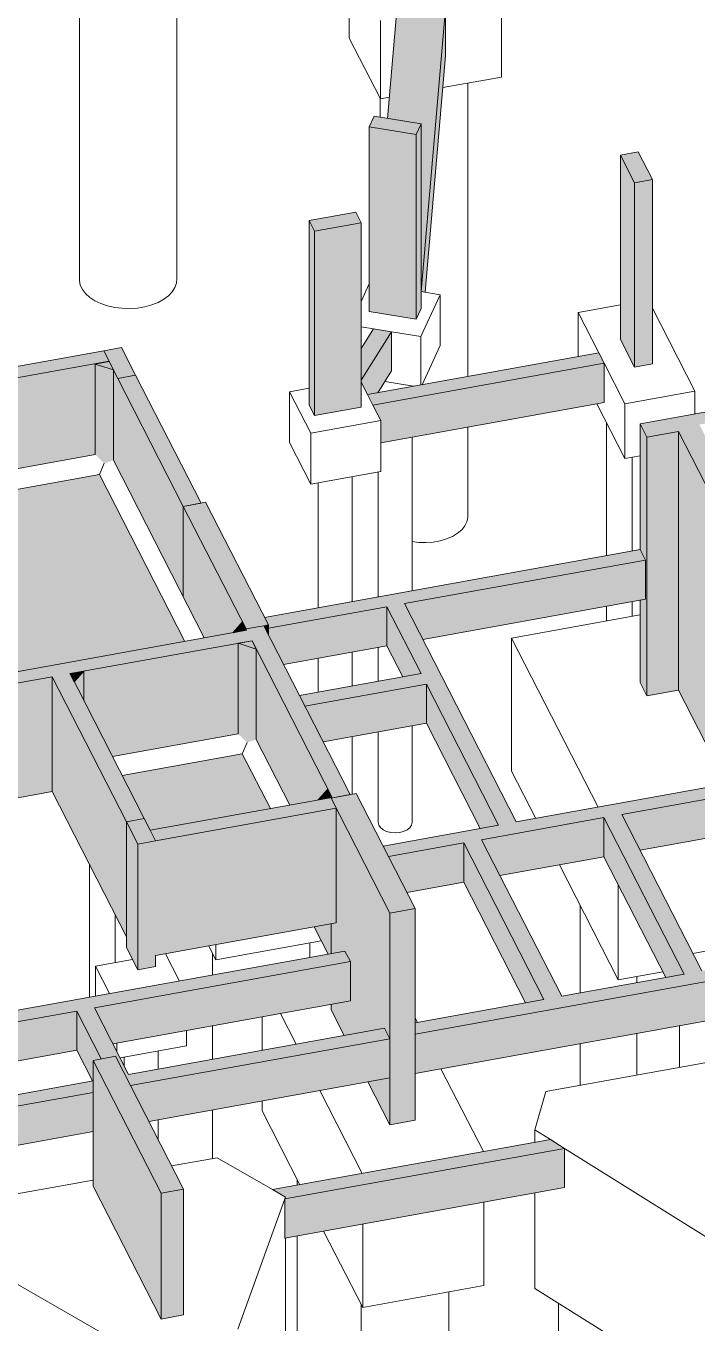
# Model space of a CAD drawing. Header units: centimetres. Extents: x -3523 to 38560, y -3196 to 88043.
# Drawn here: x 24220 to 24909, y 63160 to 64492 of the extents above; entities that cross this region are included whole.
import ezdxf

# ---------------------------------------------------------------- set-up
doc = ezdxf.new("R2010")
doc.units = ezdxf.units.CM
for name, color, linetype, lineweight in [('A-FLOR', 7, 'Continuous', 25), ('A-FLOR-OTLN', 7, 'Continuous', 18), ('S-BEAM', 7, 'Continuous', 25), ('S-COLS', 7, 'Continuous', 25), ('S-FNDN', 7, 'Continuous', 25)]:
    doc.layers.add(name, color=color, linetype=linetype, lineweight=lineweight)

# ---------------------------------------------------------------- blocks, each defined once
blk = doc.blocks.new('PED_MÍSULA_VERT__CONC_R1 - L_15_0 x 341_0-V58-3D C 001 - VISTA 3D FUN')
at = {"layer": 'S-COLS', "lineweight": 9, "true_color": 0x8080ff}
blk.add_hatch(color=171, dxfattribs=at).paths.add_polyline_path([(-1115.9, 64138.8), (-1120.4, 64147.3), (-1134.6, 64144.7), (-1120.3, 64140.2)], flags=0)
at = {"layer": 'S-COLS', "lineweight": 9, "true_color": 0xc0c0c0}
blk.add_hatch(color=9, dxfattribs=at).paths.add_polyline_path([(-1125.3, 64042.7), (-1115.9, 64045.8), (-1115.9, 64138.8), (-1134.6, 64144.7), (-1134.6, 64051.7), (-1130.2, 64047.5)], flags=0)
at = {"layer": 'S-COLS', "lineweight": 18}
for p, q in [((-1120.3, 64147.3), (-1134.6, 64144.7)), ((-1115.9, 64138.8), (-1120.3, 64147.3)), ((-1134.6, 64144.7), (-1115.9, 64138.8))]:
    blk.add_line(p, q, dxfattribs=at)
at = {"layer": 'S-COLS', "lineweight": 9}
for p, q in [((-1134.6, 64144.7), (-1134.6, 64051.7)), ((-1115.9, 64045.8), (-1115.9, 64138.8))]:
    blk.add_line(p, q, dxfattribs=at)
blk = doc.blocks.new('PED_MÍSULA_VERT__CONC_R1 - L_15_0 x 341_0-V60-3D C 001 - VISTA 3D FUN')
at = {"layer": 'S-COLS', "lineweight": 9, "true_color": 0x8080ff}
blk.add_hatch(color=171, dxfattribs=at).paths.add_polyline_path([(-905.6, 63696.9), (-891.2, 63699.5), (-895.6, 63708), (-904, 63698.7)], flags=0)
at = {"layer": 'S-COLS', "lineweight": 9, "true_color": 0xc0c0c0}
blk.add_hatch(color=9, dxfattribs=at).paths.add_polyline_path([(-892.4, 63698.8), (-891.2, 63699.1), (-891.2, 63699.5), (-892, 63699)], flags=0)
at = {"layer": 'S-COLS', "lineweight": 18}
for p, q in [((-895.6, 63708), (-905.6, 63696.9)), ((-891.2, 63699.5), (-895.6, 63708)), ((-905.6, 63696.9), (-891.2, 63699.5))]:
    blk.add_line(p, q, dxfattribs=at)
at = {"layer": 'S-COLS', "lineweight": 9}
blk.add_line((-891.2, 63699.5), (-891.2, 63699), dxfattribs=at)
blk = doc.blocks.new('PED_MÍSULA_VERT__CONC_R1 - L_15_0 x 341_0-3425010-3D C 001 - VISTA 3D FUN')
at = {"layer": 'S-COLS', "lineweight": 9, "true_color": 0x8080ff}
blk.add_hatch(color=171, dxfattribs=at).paths.add_polyline_path([(-993.4, 63868.7), (-979.1, 63871.3), (-983.5, 63879.8), (-991.1, 63871.3)], flags=0)
at = {"layer": 'S-COLS', "lineweight": 18}
for p, q in [((-983.5, 63879.8), (-993.4, 63868.7)), ((-993.4, 63868.7), (-979.1, 63871.3)), ((-979.1, 63871.3), (-983.5, 63879.8))]:
    blk.add_line(p, q, dxfattribs=at)
blk = doc.blocks.new('PED_MÍSULA_VERT__CONC_R1 - L_15_0 x 341_0-V63-3D C 001 - VISTA 3D FUN')
at = {"layer": 'S-COLS', "lineweight": 9, "true_color": 0x8080ff}
blk.add_hatch(color=171, dxfattribs=at).paths.add_polyline_path([(-1156.1, 63818.2), (-1146.1, 63829.3), (-1160.5, 63826.7), (-1158.8, 63823.4)], flags=0)
at = {"layer": 'S-COLS', "lineweight": 9, "true_color": 0xc0c0c0}
blk.add_hatch(color=9, dxfattribs=at).paths.add_polyline_path([(-1146.1, 63798.6), (-1146.1, 63829.3), (-1156.1, 63818.2), (-1150.7, 63807.6)], flags=0)
at = {"layer": 'S-COLS', "lineweight": 18}
for p, q in [((-1146.1, 63829.3), (-1160.5, 63826.7)), ((-1160.5, 63826.7), (-1156.1, 63818.2)), ((-1156.1, 63818.2), (-1146.1, 63829.3))]:
    blk.add_line(p, q, dxfattribs=at)
at = {"layer": 'S-COLS', "lineweight": 9}
blk.add_line((-1146.1, 63798.6), (-1146.1, 63829.3), dxfattribs=at)
blk = doc.blocks.new('PED_MÍSULA_VERT__CONC_R1 - L_15_0 x 341_0-V64-3D C 001 - VISTA 3D FUN')
at = {"layer": 'S-COLS', "lineweight": 9, "true_color": 0x8080ff}
blk.add_hatch(color=171, dxfattribs=at).paths.add_polyline_path([(-969.2, 63851.9), (-973.6, 63860.5), (-987.9, 63857.9), (-972.7, 63853.1)], flags=0)
at = {"layer": 'S-COLS', "lineweight": 9, "true_color": 0xc0c0c0}
blk.add_hatch(color=9, dxfattribs=at).paths.add_polyline_path([(-978.6, 63755.9), (-969.2, 63758.9), (-969.2, 63851.9), (-987.9, 63857.9), (-987.7, 63764.6), (-979.1, 63756.4)], flags=0)
at = {"layer": 'S-COLS', "lineweight": 18}
for p, q in [((-973.6, 63860.5), (-987.9, 63857.9)), ((-987.9, 63857.9), (-969.2, 63851.9)), ((-969.2, 63851.9), (-973.6, 63860.5))]:
    blk.add_line(p, q, dxfattribs=at)
at = {"layer": 'S-COLS', "lineweight": 9}
for p, q in [((-987.9, 63857.9), (-987.9, 63764.9)), ((-969.2, 63758.9), (-969.2, 63851.9))]:
    blk.add_line(p, q, dxfattribs=at)

msp = doc.modelspace()

# ---------------------------------------------------------------- hatches: boundary and pattern name
at = {"layer": 'A-FLOR', "true_color": 0xbfbfbf}
for points in [[(24090.224, 63806.903), (24382.842, 63859.791), (24295.225, 64031.137), (23988.255, 63975.655), (24071.51, 63812.841), (24083.771, 63808.951)], [(24347.337, 63665.712), (24470.471, 63688.423), (24441.918, 63744.262), (24318.57, 63721.968), (24342.908, 63674.372)]]:
    msp.add_hatch(color=9, dxfattribs=at).paths.add_polyline_path(points, flags=0)
at = {"layer": 'S-BEAM', "true_color": 0xbfbfbf}
for points in [[(24625.533, 64219.068), (24650.635, 64509.545), (24599.775, 64500.352), (24590.839, 64396.949), (24625.496, 64391.326), (24625.496, 64219.074)], [(24629.645, 64218.401), (24650.635, 64461.3), (24650.635, 64509.545), (24625.533, 64219.068)], [(24563.938, 64127.986), (24594.994, 64177.803), (24576.593, 64180.789), (24563.938, 64160.49), (24563.938, 64129.252)], [(24570.372, 64113.325), (24581.067, 64115.258), (24594.994, 64137.599), (24594.994, 64177.803), (24563.938, 64127.986), (24564.077, 64125.634), (24566.631, 64120.64)], [(24575.898, 64102.518), (24813.4, 64145.444), (24807.874, 64156.251), (24570.372, 64113.325)], [(23978.247, 63995.228), (24290.862, 64051.731), (24290.862, 64144.748), (23949.058, 64082.97), (23949.058, 64052.31), (23964.618, 64021.882)], [(24584.042, 64063.786), (24813.4, 64105.24), (24813.4, 64145.444), (24575.898, 64102.518), (24584.042, 64086.591), (24584.042, 64073.621)], [(24381.321, 63905.487), (24381.321, 63998.504), (24314.132, 64129.901), (24314.132, 64036.884), (24380.442, 63907.205)], [(24468.701, 63873.29), (24855.901, 63943.273), (24850.375, 63954.08), (24464.976, 63883.964), (24468.701, 63875.814)], [(24704.989, 63670.954), (24723.167, 63674.239), (24608.466, 63898.551), (24590.287, 63895.265), (24703.309, 63674.239)], [(24506.124, 63793.274), (24630.908, 63815.827), (24625.381, 63826.635), (24500.616, 63804.045), (24505.923, 63793.667)], [(24323.05, 63556.43), (24323.05, 63674.372), (24246.843, 63823.404), (24246.843, 63705.462), (24320.901, 63560.634)], [(24524.943, 63756.471), (24630.908, 63775.624), (24630.908, 63815.827), (24506.142, 63793.238)], [(24591.95, 63638.717), (25013.204, 63714.854), (25007.677, 63725.662), (24586.424, 63649.524), (24588.981, 63644.523)], [(24352.863, 63536.963), (24538.313, 63570.481), (24538.313, 63688.423), (24352.863, 63654.905), (24352.863, 63560.634)], [(24895.442, 63517.941), (24913.621, 63521.227), (24831.411, 63681.997), (24813.233, 63678.711), (24893.377, 63521.979)], [(24876.623, 63514.54), (24895.442, 63517.941), (24813.233, 63678.711), (24813.233, 63638.507), (24876.091, 63515.582)], [(24751.609, 63491.945), (24769.788, 63495.23), (24687.578, 63656), (24669.4, 63652.715), (24747.537, 63499.909)], [(24732.79, 63488.543), (24751.609, 63491.945), (24669.4, 63652.715), (24669.4, 63612.511), (24731.051, 63491.945)], [(24121.836, 63452.872), (24552.859, 63530.775), (24547.332, 63541.583), (24116.434, 63463.438)], [(24619.209, 63456.208), (24954.971, 63516.894), (24951.212, 63524.74), (24951.212, 63528.021), (24619.209, 63468.014)], [(24619.209, 63416.004), (24973.332, 63480.009), (24973.332, 63480.987), (24954.971, 63516.894), (24619.209, 63456.208), (24619.209, 63450.564)], [(24321.592, 63414.223), (24325.13, 63414.863), (24290.139, 63483.291), (24271.96, 63480.006), (24297.089, 63430.864), (24311.73, 63433.51), (24321.517, 63414.369)], [(24288.132, 63408.176), (24288.767, 63408.29), (24288.767, 63429.36), (24297.089, 63430.864), (24271.96, 63479.464), (24271.96, 63439.802), (24287.354, 63409.698)], [(24485.571, 63287.027), (24772.825, 63338.946), (24758.21, 63348.111), (24473.059, 63296.572), (24486.276, 63288.975)], [(24485.571, 63246.823), (24772.825, 63298.742), (24772.825, 63338.946), (24485.571, 63287.027)]]:
    msp.add_hatch(color=9, dxfattribs=at).paths.add_polyline_path(points, flags=0)
at = {"layer": 'S-BEAM', "lineweight": 9, "true_color": 0x80ff00}
for points in [[(23934.608, 64080.569), (24305.115, 64147.535), (24299.588, 64158.342), (23929.082, 64091.377)], [(24381.321, 63998.504), (24399.5, 64001.79), (24332.133, 64133.155), (24314.132, 64129.901), (24369.367, 64021.882)], [(24081.399, 63793.502), (24451.906, 63860.467), (24446.38, 63871.275), (24075.873, 63804.309)], [(24534.457, 63699.029), (24552.635, 63702.315), (24463.716, 63875.778), (24445.739, 63872.528), (24534.221, 63699.49)], [(24323.05, 63674.372), (24341.228, 63677.657), (24265.021, 63826.689), (24246.843, 63823.404), (24296.029, 63727.215)], [(24352.863, 63654.905), (24538.313, 63688.423), (24533.022, 63698.77), (24533.022, 63699.273), (24347.337, 63665.712), (24347.799, 63664.808)]]:
    msp.add_hatch(color=70, dxfattribs=at).paths.add_polyline_path(points, flags=0)
at = {"layer": 'S-BEAM', "true_color": 0xbfbfbf}
h = msp.add_hatch(color=9, dxfattribs=at)
h.paths.add_polyline_path([(24484.322, 63835.909), (24590.287, 63855.061), (24590.287, 63895.265), (24468.701, 63873.29), (24468.701, 63866.459), (24481.848, 63840.749)], flags=0)
h.paths.add_polyline_path([(24627.285, 63861.748), (24855.901, 63903.069), (24855.901, 63943.273), (24608.466, 63898.551), (24625.955, 63864.35)], flags=0)
h = msp.add_hatch(color=9, dxfattribs=at)
h.paths.add_polyline_path([(24686.17, 63667.552), (24704.989, 63670.954), (24630.908, 63815.827), (24630.908, 63775.624), (24684.431, 63670.954)], flags=0)
h.paths.add_polyline_path([(24606.563, 63823.234), (24625.381, 63826.635), (24590.287, 63894.378), (24590.287, 63855.061), (24604.823, 63826.635)], flags=0)
h = msp.add_hatch(color=9, dxfattribs=at)
h.paths.add_polyline_path([(24081.399, 63675.56), (24246.843, 63705.462), (24246.843, 63823.404), (24081.399, 63793.502), (24081.399, 63686.365)], flags=0)
h.paths.add_polyline_path([(24308.561, 63741.541), (24437.555, 63764.856), (24437.555, 63857.873), (24279.373, 63829.283), (24279.373, 63798.623), (24303.035, 63752.349)], flags=0)
h = msp.add_hatch(color=9, dxfattribs=at)
h.paths.add_polyline_path([(24529.95, 63538.441), (24533.022, 63538.996), (24533.022, 63569.525), (24515.66, 63566.387), (24528.343, 63541.583)], flags=0)
h.paths.add_polyline_path([(24490.681, 63691.62), (24519.87, 63696.896), (24529.859, 63708.022), (24456.269, 63851.935), (24456.269, 63758.917), (24488.751, 63695.395)], flags=0)
h.paths.add_polyline_path([(24534.221, 63698.987), (24534.457, 63699.029), (24534.221, 63699.029)], flags=0)
h = msp.add_hatch(color=9, dxfattribs=at)
h.paths.add_polyline_path([(24610.769, 63601.914), (24669.4, 63612.511), (24669.4, 63652.715), (24591.95, 63638.717), (24600.894, 63621.226)], flags=0)
h.paths.add_polyline_path([(24706.397, 63619.198), (24813.233, 63638.507), (24813.233, 63678.711), (24687.578, 63656), (24704.989, 63621.953)], flags=0)
h.paths.add_polyline_path([(24850.23, 63645.194), (25013.204, 63674.65), (25013.204, 63714.854), (24831.411, 63681.997), (24848.462, 63648.652)], flags=0)
h = msp.add_hatch(color=9, dxfattribs=at)
h.paths.add_polyline_path([(24140.655, 63416.07), (24271.96, 63439.802), (24271.96, 63480.006), (24121.836, 63452.872), (24128.52, 63439.802)], flags=0)
h.paths.add_polyline_path([(24308.958, 63446.489), (24552.859, 63490.571), (24552.859, 63530.775), (24290.139, 63483.291), (24306.951, 63450.413)], flags=0)
h = msp.add_hatch(color=9, dxfattribs=at)
h.paths.add_polyline_path([(24162.354, 63373.636), (24288.767, 63396.484), (24288.767, 63408.29), (24156.827, 63384.444)], flags=0)
h.paths.add_polyline_path([(24327.118, 63403.416), (24593.376, 63451.539), (24587.85, 63462.347), (24321.708, 63413.996)], flags=0)
h = msp.add_hatch(color=9, dxfattribs=at)
h.paths.add_polyline_path([(24181.173, 63336.833), (24288.767, 63356.28), (24288.767, 63396.484), (24162.354, 63373.636), (24166.558, 63365.413)], flags=0)
h.paths.add_polyline_path([(24345.937, 63366.613), (24593.376, 63411.335), (24593.376, 63451.539), (24327.118, 63403.416), (24339.526, 63379.15)], flags=0)
at = {"layer": 'S-COLS', "lineweight": 9, "true_color": 0x8080ff}
for points in [[(24620.493, 64380.428), (24625.496, 64391.326), (24577.26, 64399.152), (24572.258, 64388.255), (24589.841, 64385.402)], [(24844.698, 64330.976), (24862.876, 64334.261), (24848.333, 64362.702), (24830.155, 64359.417)], [(24516.1, 64281.217), (24563.938, 64289.863), (24558.412, 64300.67), (24510.574, 64292.024)], [(24314.132, 64129.901), (24332.133, 64133.534), (24317.767, 64161.628), (24299.588, 64158.342), (24312.452, 64133.187)], [(24956.836, 63944.068), (24979.799, 63948.219), (24911.155, 64082.46), (25106.335, 64117.737), (25100.808, 64128.544), (24850.375, 64083.281), (24857.356, 64069.629), (24889.647, 64075.466), (24954.714, 63948.219)], [(24445.739, 63872.528), (24468.701, 63876.679), (24404.284, 64002.654), (24381.321, 63998.504), (24444.059, 63875.814)], [(24593.376, 63580.74), (24619.209, 63585.409), (24558.854, 63703.439), (24533.067, 63698.681), (24586.906, 63593.394)], [(24334.684, 63651.619), (24352.863, 63654.905), (24341.228, 63677.657), (24323.05, 63674.372), (24333.004, 63654.905)], [(24358.575, 63292.843), (24381.537, 63296.993), (24311.73, 63433.51), (24288.767, 63429.36), (24356.668, 63296.572)]]:
    msp.add_hatch(color=171, dxfattribs=at).paths.add_polyline_path(points, flags=0)
at = {"layer": 'S-COLS', "true_color": 0xc0c0c0}
for points in [[(24620.493, 64190.921), (24620.493, 64380.428), (24572.258, 64388.255), (24572.258, 64198.748), (24580.494, 64197.412)], [(24620.493, 64190.921), (24625.496, 64201.819), (24625.496, 64391.326), (24620.493, 64380.428), (24620.493, 64212.258)], [(24844.698, 64141.469), (24844.698, 64330.976), (24830.155, 64359.417), (24830.199, 64169.823), (24834.633, 64161.152)], [(24844.698, 64141.469), (24862.876, 64144.755), (24862.876, 64334.261), (24844.698, 64330.976), (24844.698, 64164.711)], [(24516.1, 64091.71), (24516.1, 64281.217), (24510.574, 64292.024), (24510.574, 64102.517), (24515.289, 64093.296)], [(24516.1, 64091.71), (24563.938, 64100.356), (24563.938, 64289.863), (24516.1, 64281.217), (24516.1, 64093.296)], [(24314.132, 64036.884), (24314.132, 64129.901), (24309.577, 64138.81), (24309.577, 64045.792), (24311.381, 64042.263)], [(24857.356, 63803.735), (24857.356, 64069.629), (24850.375, 64082.46), (24850.375, 63954.08), (24855.901, 63943.273), (24855.901, 63903.069), (24850.375, 63902.07), (24850.795, 63816.566)], [(24857.356, 63803.735), (24889.647, 63809.571), (24889.647, 64075.466), (24857.356, 64069.629), (24857.356, 63816.566)], [(24938.909, 63713.232), (24956.836, 63716.473), (24956.836, 63944.068), (24889.647, 64075.466), (24889.647, 63809.571), (24938.08, 63714.854)], [(24402.84, 63863.405), (24432.028, 63868.681), (24442.017, 63879.807), (24381.321, 63998.504), (24381.321, 63905.487), (24398.816, 63871.275)], [(24468.701, 63866.459), (24468.701, 63876.679), (24463.917, 63875.814), (24466.238, 63871.275)], [(24334.684, 63522.418), (24334.684, 63651.619), (24323.05, 63674.372), (24323.05, 63545.171), (24332.133, 63527.408)], [(24334.684, 63522.418), (24352.863, 63525.704), (24352.863, 63654.905), (24334.684, 63651.619), (24334.684, 63534.026)], [(24593.376, 63363.091), (24619.209, 63367.76), (24619.209, 63585.409), (24593.376, 63580.74), (24593.376, 63373.636)], [(24358.575, 63163.642), (24358.575, 63292.843), (24288.767, 63429.36), (24288.767, 63300.159), (24357.928, 63164.906)], [(24358.575, 63163.642), (24381.537, 63167.792), (24381.537, 63296.993), (24358.575, 63292.843), (24358.575, 63164.906)]]:
    msp.add_hatch(color=9, dxfattribs=at).paths.add_polyline_path(points, flags=0)
h = msp.add_hatch(color=9, dxfattribs=at)
h.paths.add_polyline_path([(24593.376, 63363.091), (24593.376, 63411.335), (24570.793, 63407.254), (24587.984, 63373.636)], flags=0)
h.paths.add_polyline_path([(24593.376, 63451.539), (24593.376, 63580.74), (24538.313, 63688.423), (24538.313, 63570.481), (24533.022, 63569.525), (24533.022, 63538.996), (24547.332, 63541.583), (24552.859, 63530.533), (24552.859, 63490.571), (24533.022, 63486.986), (24533.022, 63481.121), (24546.448, 63454.864), (24587.85, 63462.347)], flags=0)

# ---------------------------------------------------------------- linework, layer by layer
at = {"layer": 'A-FLOR-OTLN', "lineweight": 9}
for p, q in [((23978.247, 63995.228), (24290.862, 64051.731)), ((24300.219, 64042.731), (24295.225, 64031.137)), ((24309.577, 64045.792), (24402.84, 63863.405)), ((24295.225, 64031.137), (23988.255, 63975.655)), ((24382.842, 63859.791), (24295.225, 64031.137)), ((24308.561, 63741.541), (24437.555, 63764.856)), ((24441.918, 63744.262), (24446.912, 63755.856)), ((24456.269, 63758.917), (24490.681, 63691.62)), ((24441.918, 63744.262), (24318.57, 63721.968)), ((24470.684, 63688.006), (24441.918, 63744.262))]:
    msp.add_line(p, q, dxfattribs=at)
at = {"layer": 'S-BEAM', "lineweight": 9}
for p, q in [((24625.533, 64219.068), (24650.635, 64509.545)), ((24650.635, 64461.3), (24650.635, 64509.545)), ((24599.775, 64500.352), (24590.839, 64396.949)), ((24629.645, 64218.401), (24650.635, 64461.3)), ((24576.593, 64180.789), (24563.938, 64160.49)), ((24563.938, 64127.986), (24594.994, 64177.803)), ((24594.994, 64177.803), (24576.593, 64180.789)), ((24594.994, 64137.599), (24594.994, 64177.803)), ((24807.874, 64156.251), (24570.372, 64113.325)), ((24813.4, 64145.444), (24807.874, 64156.251)), ((24332.31, 64133.187), (24314.132, 64129.901)), ((24575.898, 64102.518), (24813.4, 64145.444)), ((24581.067, 64115.258), (24594.994, 64137.599)), ((24813.4, 64105.24), (24813.4, 64145.444)), ((24570.372, 64113.325), (24575.898, 64102.518)), ((24584.042, 64063.786), (24813.4, 64105.24)), ((24381.321, 63905.487), (24381.321, 63998.504)), ((24850.375, 63954.08), (24464.761, 63884.384)), ((24855.901, 63943.273), (24850.375, 63954.08)), ((24608.466, 63898.551), (24855.901, 63943.273)), ((24855.901, 63903.069), (24855.901, 63943.273)), ((24468.701, 63873.29), (24590.287, 63895.265)), ((24590.287, 63895.265), (24625.381, 63826.635)), ((24590.287, 63895.265), (24590.287, 63855.061)), ((24723.167, 63674.239), (24608.466, 63898.551)), ((24855.901, 63903.069), (24627.285, 63861.748)), ((24463.917, 63875.814), (24445.739, 63872.528)), ((24590.287, 63855.061), (24484.322, 63835.909)), ((24606.563, 63823.234), (24590.287, 63855.061)), ((24625.381, 63826.635), (24500.597, 63804.082)), ((24246.843, 63823.404), (24246.843, 63705.462)), ((24506.124, 63793.274), (24630.908, 63815.827)), ((24630.908, 63815.827), (24704.989, 63670.954)), ((24630.908, 63775.624), (24630.908, 63815.827)), ((24630.908, 63775.624), (24524.943, 63756.471)), ((24686.17, 63667.552), (24630.908, 63775.624)), ((25007.677, 63725.662), (24723.167, 63674.239)), ((24831.411, 63681.997), (25013.204, 63714.854)), ((24081.399, 63675.56), (24246.843, 63705.462)), ((24323.05, 63556.43), (24246.843, 63705.462)), ((24534.221, 63698.987), (24534.221, 63699.49)), ((24538.313, 63570.481), (24538.313, 63688.423)), ((24913.621, 63521.227), (24831.411, 63681.997)), ((24323.05, 63556.43), (24323.05, 63674.372)), ((24704.989, 63670.954), (24586.424, 63649.524)), ((24687.578, 63656), (24813.233, 63678.711)), ((24813.233, 63678.711), (24813.233, 63638.507)), ((24813.233, 63678.711), (24895.442, 63517.941)), ((25013.204, 63674.65), (24850.23, 63645.194)), ((24347.337, 63665.712), (24352.863, 63654.905)), ((24769.788, 63495.23), (24687.578, 63656)), ((24591.95, 63638.717), (24669.4, 63652.715)), ((24669.4, 63652.715), (24669.4, 63612.511)), ((24669.4, 63652.715), (24751.609, 63491.945)), ((24813.233, 63638.507), (24706.397, 63619.198)), ((24813.233, 63638.507), (24876.623, 63514.54)), ((24669.4, 63612.511), (24610.769, 63601.914)), ((24669.4, 63612.511), (24732.79, 63488.543)), ((24352.863, 63536.963), (24538.313, 63570.481)), ((24529.95, 63538.441), (24515.66, 63566.387)), ((24547.332, 63541.583), (24203.643, 63479.464)), ((24552.859, 63530.775), (24547.332, 63541.583)), ((24290.139, 63483.291), (24552.859, 63530.775)), ((24552.859, 63490.571), (24552.859, 63530.775)), ((24619.209, 63456.208), (24954.971, 63516.894)), ((24895.442, 63517.941), (24769.788, 63495.23)), ((24325.13, 63414.863), (24290.139, 63483.291)), ((24308.958, 63446.489), (24552.859, 63490.571)), ((24751.609, 63491.945), (24619.209, 63468.014)), ((24121.836, 63452.872), (24271.96, 63480.006)), ((24271.96, 63480.006), (24297.089, 63430.864)), ((24271.96, 63480.006), (24271.96, 63439.802)), ((24973.332, 63480.009), (24619.209, 63416.004)), ((24587.85, 63462.347), (24325.13, 63414.863)), ((24593.376, 63451.539), (24587.85, 63462.347)), ((24619.209, 63416.004), (24619.209, 63456.208)), ((24327.118, 63403.416), (24593.376, 63451.539)), ((24593.376, 63411.335), (24593.376, 63451.539)), ((24140.655, 63416.07), (24271.96, 63439.802)), ((24271.96, 63439.802), (24288.132, 63408.176)), ((24288.767, 63408.29), (24156.827, 63384.444)), ((24593.376, 63411.335), (24345.937, 63366.613)), ((24162.354, 63373.636), (24288.767, 63396.484)), ((24288.767, 63356.28), (24181.173, 63336.833)), ((24758.21, 63348.111), (24473.059, 63296.572)), ((24772.825, 63338.946), (24758.21, 63348.111)), ((24485.571, 63287.027), (24772.825, 63338.946)), ((24772.825, 63298.742), (24772.825, 63338.946)), ((24473.059, 63296.572), (24486.276, 63288.975)), ((24485.571, 63246.823), (24772.825, 63298.742)), ((24486.276, 63288.975), (24485.571, 63287.027)), ((24485.571, 63287.027), (24485.571, 63246.823))]:
    msp.add_line(p, q, dxfattribs=at)
at = {"layer": 'S-BEAM', "lineweight": 18}
for p, q in [((24299.588, 64158.342), (23929.082, 64091.377)), ((23934.608, 64080.569), (24305.115, 64147.535)), ((24305.115, 64147.535), (24299.588, 64158.342)), ((24399.5, 64001.79), (24332.31, 64133.187)), ((24314.132, 64129.901), (24381.321, 63998.504)), ((24381.321, 63998.504), (24399.5, 64001.79)), ((24446.38, 63871.275), (24075.873, 63804.309)), ((24445.739, 63872.528), (24446.38, 63871.275)), ((24552.635, 63702.315), (24463.917, 63875.814)), ((24265.021, 63826.689), (24451.906, 63860.467)), ((24451.906, 63860.467), (24534.221, 63699.49)), ((24341.228, 63677.657), (24265.021, 63826.689)), ((24081.399, 63793.502), (24246.843, 63823.404)), ((24246.843, 63823.404), (24323.05, 63674.372)), ((24534.221, 63699.49), (24347.337, 63665.712)), ((24533.022, 63698.77), (24534.457, 63699.029)), ((24538.313, 63688.423), (24533.022, 63698.77)), ((24534.457, 63699.029), (24552.635, 63702.315)), ((24352.863, 63654.905), (24538.313, 63688.423)), ((24323.05, 63674.372), (24341.228, 63677.657))]:
    msp.add_line(p, q, dxfattribs=at)
at = {"layer": 'S-COLS', "lineweight": 18}
for p, q in [((24577.26, 64399.152), (24572.258, 64388.255)), ((24572.258, 64388.255), (24620.493, 64380.428)), ((24625.496, 64391.326), (24577.26, 64399.152)), ((24620.493, 64380.428), (24625.496, 64391.326)), ((24848.333, 64362.702), (24830.155, 64359.417)), ((24862.876, 64334.261), (24848.333, 64362.702)), ((24830.155, 64359.417), (24844.698, 64330.976)), ((24844.698, 64330.976), (24862.876, 64334.261)), ((24558.412, 64300.67), (24510.574, 64292.024)), ((24563.938, 64289.863), (24558.412, 64300.67)), ((24510.574, 64292.024), (24516.1, 64281.217)), ((24516.1, 64281.217), (24563.938, 64289.863)), ((24317.767, 64161.628), (24299.588, 64158.342)), ((24332.31, 64133.187), (24317.767, 64161.628)), ((24299.588, 64158.342), (24314.132, 64129.901)), ((25100.808, 64128.544), (24850.375, 64083.281)), ((24850.375, 64083.281), (24857.356, 64069.629)), ((24857.356, 64069.629), (24889.647, 64075.466)), ((24889.647, 64075.466), (24956.836, 63944.068)), ((24404.284, 64002.654), (24381.321, 63998.504)), ((24468.701, 63876.679), (24404.284, 64002.654)), ((24381.321, 63998.504), (24445.739, 63872.528)), ((24463.917, 63875.814), (24468.701, 63876.679)), ((24558.854, 63703.439), (24533.022, 63698.77)), ((24533.022, 63698.77), (24593.376, 63580.74)), ((24619.209, 63585.409), (24558.854, 63703.439)), ((24341.228, 63677.657), (24323.05, 63674.372)), ((24323.05, 63674.372), (24334.684, 63651.619)), ((24347.337, 63665.712), (24341.228, 63677.657)), ((24334.684, 63651.619), (24352.863, 63654.905)), ((24593.376, 63580.74), (24619.209, 63585.409)), ((24311.73, 63433.51), (24288.767, 63429.36)), ((24288.767, 63429.36), (24358.575, 63292.843)), ((24381.537, 63296.993), (24311.73, 63433.51)), ((24358.575, 63292.843), (24381.537, 63296.993))]:
    msp.add_line(p, q, dxfattribs=at)
at = {"layer": 'S-COLS', "lineweight": 9}
for p, q in [((24572.258, 64388.255), (24572.258, 64198.748)), ((24625.496, 64391.326), (24625.496, 64201.819)), ((24620.493, 64380.428), (24620.493, 64190.921)), ((24830.155, 64359.417), (24830.155, 64169.91)), ((24862.876, 64334.261), (24862.876, 64144.755)), ((24844.698, 64330.976), (24844.698, 64141.469)), ((24510.574, 64292.024), (24510.574, 64102.517)), ((24516.1, 64281.217), (24516.1, 64091.71)), ((24563.938, 64289.863), (24563.938, 64100.356)), ((24625.496, 64201.819), (24620.493, 64190.921)), ((24620.493, 64190.921), (24572.258, 64198.748)), ((24844.698, 64141.469), (24830.155, 64169.91)), ((24314.132, 64129.901), (24332.31, 64133.187)), ((24862.876, 64144.755), (24844.698, 64141.469)), ((24516.1, 64091.71), (24510.574, 64102.517)), ((24563.938, 64100.356), (24516.1, 64091.71)), ((24850.375, 63954.08), (24850.375, 64083.281)), ((24857.356, 64069.629), (24857.356, 63803.735)), ((24889.647, 64075.466), (24889.647, 63809.571)), ((24381.321, 63998.504), (24381.321, 63905.487)), ((24850.375, 63817.387), (24850.375, 63902.07)), ((24445.739, 63872.528), (24463.917, 63875.814)), ((24468.701, 63876.679), (24468.701, 63866.459)), ((24857.356, 63803.735), (24850.375, 63817.387)), ((24889.647, 63809.571), (24857.356, 63803.735)), ((24938.909, 63713.232), (24889.647, 63809.571)), ((24323.05, 63674.372), (24323.05, 63545.171)), ((24352.863, 63654.905), (24347.337, 63665.712)), ((24334.684, 63651.619), (24334.684, 63522.418)), ((24593.376, 63580.74), (24593.376, 63451.539)), ((24619.209, 63585.409), (24619.209, 63456.208)), ((24533.022, 63569.525), (24533.022, 63538.996)), ((24334.684, 63522.418), (24323.05, 63545.171)), ((24352.863, 63536.963), (24352.863, 63525.704)), ((24352.863, 63525.704), (24334.684, 63522.418)), ((24533.022, 63486.986), (24533.022, 63481.121)), ((24546.448, 63454.864), (24533.022, 63481.121)), ((24619.209, 63456.208), (24619.209, 63416.004)), ((24593.376, 63451.539), (24593.376, 63411.335)), ((24288.767, 63429.36), (24288.767, 63300.159)), ((24619.209, 63416.004), (24619.209, 63367.76)), ((24593.376, 63363.091), (24570.793, 63407.254)), ((24593.376, 63411.335), (24593.376, 63363.091)), ((24619.209, 63367.76), (24593.376, 63363.091)), ((24358.575, 63163.642), (24288.767, 63300.159)), ((24381.537, 63296.993), (24381.537, 63167.792)), ((24358.575, 63292.843), (24358.575, 63163.642)), ((24381.537, 63167.792), (24358.575, 63163.642))]:
    msp.add_line(p, q, dxfattribs=at)
at = {"layer": 'S-FNDN', "lineweight": 9}
for p, q in [((24374.682, 64231.425), (24374.682, 64676.245)), ((24274.682, 64656.98), (24274.682, 64231.425)), ((24551.646, 64479.599), (24551.646, 64560.006)), ((24708.021, 64439.509), (24708.021, 64519.917)), ((24583.642, 64417.029), (24583.642, 64497.436)), ((24583.642, 64417.029), (24551.646, 64479.599)), ((24708.021, 64439.509), (24647.812, 64428.627)), ((24673.379, 64131.943), (24673.379, 64433.248)), ((24583.379, 64417.541), (24583.379, 64398.16)), ((24592.716, 64418.669), (24583.642, 64417.029)), ((24572.258, 64226.973), (24563.938, 64208.851)), ((24625.18, 64172.905), (24644.927, 64215.921)), ((24644.927, 64215.921), (24625.533, 64219.068)), ((24644.927, 64215.921), (24644.927, 64163.656)), ((24830.155, 64205.64), (24786.64, 64197.775)), ((24906.39, 64116.889), (24862.876, 64201.986)), ((24786.64, 64197.775), (24807.874, 64156.251)), ((24786.64, 64197.775), (24786.64, 64152.414)), ((24563.938, 64182.843), (24576.593, 64180.789)), ((24576.593, 64180.789), (24594.994, 64177.803)), ((24594.994, 64177.803), (24625.18, 64172.905)), ((24625.18, 64123.231), (24625.18, 64172.905)), ((24644.927, 64163.656), (24626.477, 64123.466)), ((24807.874, 64156.251), (24813.4, 64145.444)), ((24813.4, 64145.444), (24834.633, 64103.92)), ((24510.574, 64119.916), (24490.47, 64116.283)), ((24570.372, 64113.325), (24563.938, 64125.906)), ((24617.626, 64121.866), (24588.166, 64126.646)), ((24490.47, 64116.283), (24512.285, 64073.621)), ((24490.47, 64064.018), (24490.47, 64116.283)), ((24575.898, 64102.518), (24570.372, 64113.325)), ((24834.633, 64103.92), (24906.39, 64116.889)), ((24906.39, 64093.405), (24906.39, 64116.889)), ((24584.042, 64086.591), (24575.898, 64102.518)), ((24834.633, 64047.635), (24805.872, 64103.879)), ((24834.633, 64047.635), (24834.633, 64103.92)), ((24512.285, 64073.621), (24584.042, 64086.591)), ((24584.042, 64034.326), (24584.042, 64086.591)), ((24673.379, 63987.992), (24673.379, 64079.933)), ((24815.927, 64084.217), (24815.927, 63947.854)), ((24512.285, 64021.356), (24512.285, 64073.621)), ((24616.377, 63911.787), (24616.377, 64069.63)), ((24512.285, 64021.356), (24490.47, 64064.018)), ((24850.375, 64050.48), (24834.633, 64047.635)), ((24842.104, 64048.985), (24842.104, 63952.585)), ((24584.042, 64034.326), (24512.285, 64021.356)), ((24554.756, 63900.65), (24554.756, 64029.032)), ((24581.377, 64033.844), (24581.377, 63905.461)), ((24519.756, 64022.707), (24519.756, 63894.324)), ((24815.927, 63895.844), (24815.927, 63880.746)), ((24842.104, 63900.575), (24842.104, 63885.477)), ((24850.375, 63886.972), (24718.277, 63863.097)), ((24581.377, 63853.451), (24581.377, 63818.682)), ((24718.277, 63863.097), (24807.092, 63689.408)), ((24718.277, 63726.403), (24718.277, 63863.097)), ((24519.756, 63842.314), (24519.756, 63807.544)), ((24554.756, 63813.87), (24554.756, 63848.64)), ((24554.756, 63702.698), (24554.756, 63761.86)), ((24581.377, 63766.671), (24581.377, 63673.613)), ((24616.377, 63673.613), (24616.377, 63772.997)), ((24743.108, 63677.843), (24718.277, 63726.403)), ((24616.377, 63673.564), (24615.759, 63670.873)), ((24285.045, 63630.754), (24285.045, 63494.177)), ((24827.933, 63511.958), (24767.453, 63630.233)), ((24827.933, 63511.958), (24827.933, 63609.76)), ((24788.692, 63588.698), (24788.692, 63498.647)), ((24311.498, 63579.021), (24311.498, 63529.835)), ((24414.756, 63532.591), (24407.473, 63546.833)), ((24522.943, 63552.145), (24414.756, 63532.591)), ((24414.756, 63532.591), (24414.756, 63548.15)), ((24511.369, 63535.083), (24511.369, 63550.053)), ((24973.332, 63551.743), (24904.388, 63539.282)), ((24377.381, 63510.866), (24363.091, 63538.812)), ((24411.369, 63539.215), (24411.369, 63517.009)), ((24329.251, 63533.044), (24291.17, 63526.161)), ((24291.17, 63526.161), (24305.623, 63497.896)), ((24291.17, 63495.284), (24291.17, 63526.161)), ((24873.712, 63520.233), (24827.933, 63511.958)), ((24846.865, 63515.38), (24846.865, 63509.161)), ((24462.297, 63474.203), (24462.297, 63439.654)), ((24481.003, 63477.584), (24497.175, 63445.958)), ((24621.554, 63468.438), (24619.209, 63473.025)), ((24384.742, 63460.186), (24384.742, 63444.204)), ((24411.369, 63464.999), (24411.369, 63430.449)), ((24846.865, 63457.151), (24846.865, 63414.228)), ((24890.735, 63422.157), (24890.735, 63465.08)), ((24312.985, 63438.613), (24312.985, 63447.217)), ((24384.742, 63444.204), (24316.439, 63431.859)), ((24788.692, 63446.637), (24788.692, 63403.714)), ((24320.456, 63432.585), (24320.456, 63424.002)), ((24355.456, 63420.344), (24355.456, 63438.911)), ((24973.332, 63437.085), (24753.602, 63397.371)), ((24689.439, 63335.681), (24645.899, 63420.828)), ((24462.297, 63387.644), (24462.297, 63377.472)), ((24521.52, 63398.348), (24565.06, 63313.201)), ((24753.602, 63397.371), (24742.352, 63358.055)), ((24411.369, 63378.439), (24411.369, 63328.53)), ((24501.076, 63301.636), (24462.297, 63377.472)), ((24355.456, 63347.997), (24355.456, 63368.333)), ((24742.352, 63358.055), (24758.21, 63348.111)), ((24742.352, 63345.244), (24742.352, 63358.055)), ((24758.21, 63348.111), (24772.825, 63338.946)), ((24772.825, 63338.946), (24942.356, 63232.64)), ((24416.007, 63329.368), (24369.299, 63320.926)), ((24473.059, 63296.572), (24416.007, 63329.368)), ((24288.767, 63306.371), (24178.675, 63286.473)), ((24486.276, 63288.975), (24473.059, 63296.572)), ((24498.393, 63306.882), (24498.393, 63301.151)), ((24437.146, 63153.25), (24485.571, 63287.027)), ((24485.571, 63287.027), (24486.276, 63288.975)), ((24689.933, 63198.022), (24689.933, 63283.76)), ((24742.352, 63195.062), (24742.352, 63293.234)), ((24565.554, 63175.541), (24525.421, 63254.026)), ((24565.554, 63175.541), (24565.554, 63261.28)), ((24486.276, 63148.261), (24486.276, 63246.951)), ((24498.393, 63249.141), (24498.393, 63068.468)), ((24158.11, 63229.662), (24338.673, 63125.868)), ((24689.933, 63198.022), (24565.554, 63175.541)), ((24653.837, 63051.006), (24653.837, 63191.498)), ((24900.879, 63095.656), (24742.352, 63195.062)), ((24563.837, 63178.898), (24563.837, 63034.739)), ((24766.533, 63179.899), (24766.533, 63071.374))]:
    msp.add_line(p, q, dxfattribs=at)
for points in [[(24355.479, 64208.007, 0), (24348.938, 64205.431, 0), (24341.8, 64203.495, 0), (24334.24, 64202.247, 0), (24326.445, 64201.717, 0), (24318.606, 64201.919, 0), (24310.917, 64202.847, 0), (24303.567, 64204.479, 0), (24296.737, 64206.775, 0), (24290.595, 64209.677, 0), (24285.293, 64213.115, 0), (24280.96, 64217.004, 0), (24277.704, 64221.248, 0), (24275.604, 64225.743, 0), (24274.713, 64230.377, 0), (24274.683, 64231.423, 0)], [(24374.651, 64232.473, 0), (24374.312, 64227.812, 0), (24372.75, 64223.241, 0), (24370.005, 64218.871, 0), (24366.144, 64214.811, 0), (24361.262, 64211.159, 0), (24355.479, 64208.007, 0)], [(24673.379, 63987.99, 0), (24673.351, 63987.041, 0), (24672.474, 63982.653, 0), (24670.395, 63978.411, 0), (24667.169, 63974.43, 0), (24662.885, 63970.819, 0), (24657.661, 63967.677, 0), (24651.637, 63965.089, 0), (24644.979, 63963.125, 0), (24637.868, 63961.84, 0), (24630.498, 63961.268, 0), (24623.071, 63961.425, 0), (24616.365, 63962.21, 0)], [(24615.759, 63670.873, 0), (24613.992, 63668.369, 0), (24611.194, 63666.222, 0), (24607.556, 63664.578, 0), (24603.328, 63663.551, 0), (24598.796, 63663.209, 0), (24594.269, 63663.576, 0), (24590.057, 63664.627, 0), (24586.445, 63666.29, 0), (24583.681, 63668.452, 0), (24581.952, 63670.966, 0), (24581.377, 63673.661, 0)]]:
    msp.add_polyline3d(points, dxfattribs=at)

# ---------------------------------------------------------------- block references
at = {"layer": 'S-COLS', "lineweight": 9}
for name in ['PED_MÍSULA_VERT__CONC_R1 - L_15_0 x 341_0-V58-3D C 001 - VISTA 3D FUN', 'PED_MÍSULA_VERT__CONC_R1 - L_15_0 x 341_0-3425010-3D C 001 - VISTA 3D FUN', 'PED_MÍSULA_VERT__CONC_R1 - L_15_0 x 341_0-V64-3D C 001 - VISTA 3D FUN', 'PED_MÍSULA_VERT__CONC_R1 - L_15_0 x 341_0-V63-3D C 001 - VISTA 3D FUN', 'PED_MÍSULA_VERT__CONC_R1 - L_15_0 x 341_0-V60-3D C 001 - VISTA 3D FUN']:
    msp.add_blockref(name, (25425.471, 0), dxfattribs=at)

doc.saveas('drawing.dxf')
